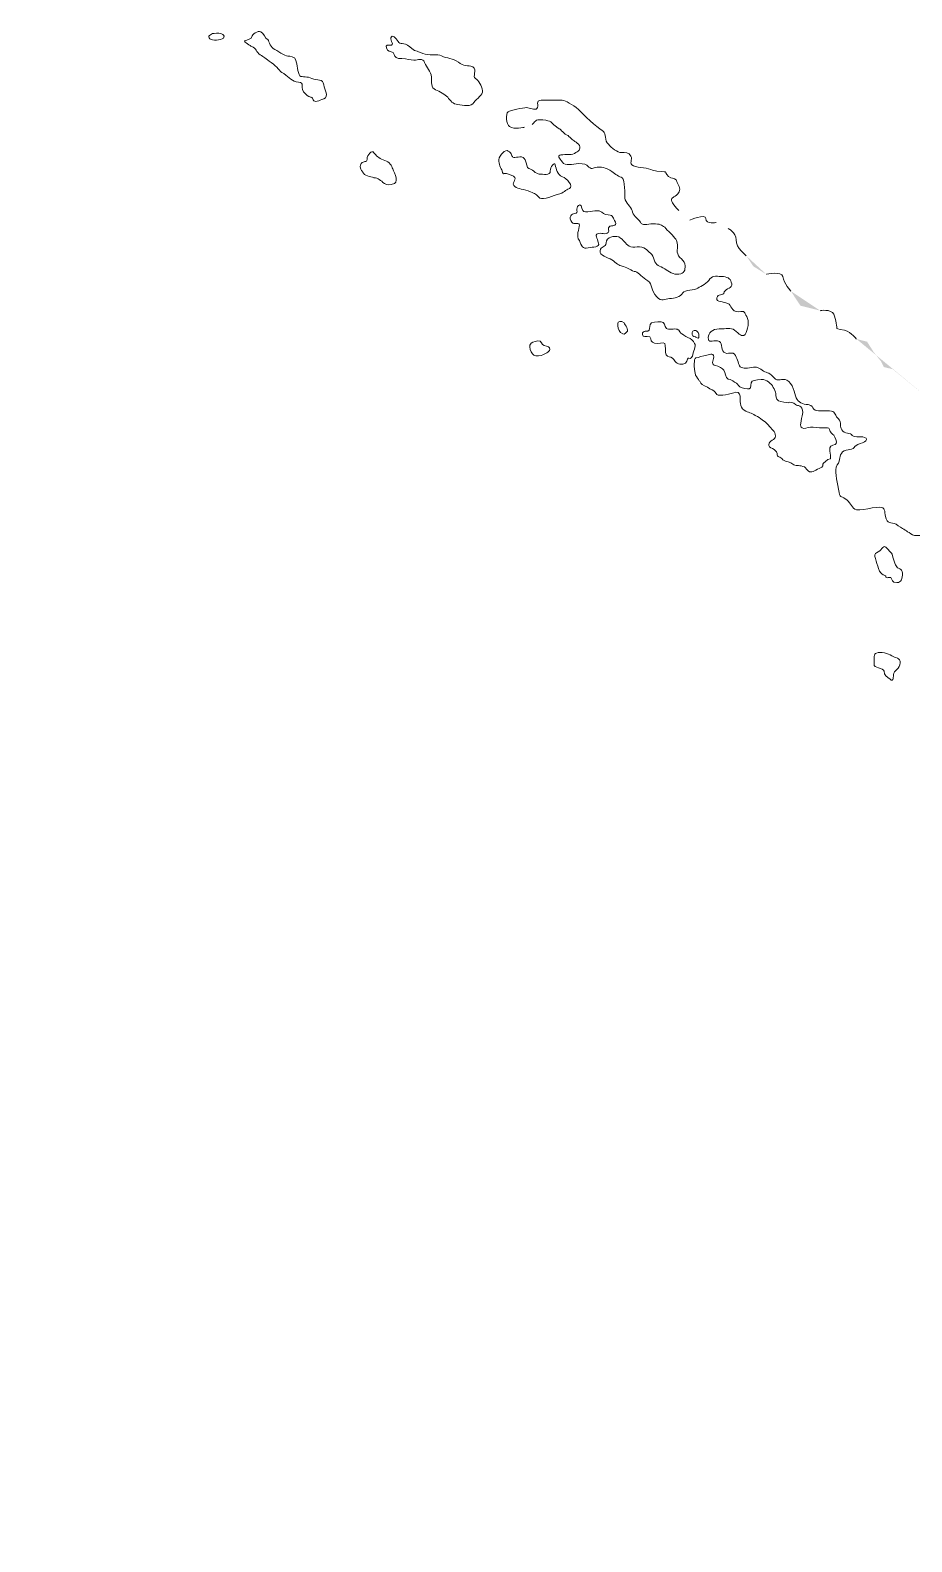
# Model space of a CAD drawing. Header units: millimetres. Extents: x 7106 to 73427, y -466 to 50348.
# Drawn here: x 42360.04 to 42382.92, y 7540.12 to 7579.31 of the extents above; entities that cross this region are included whole.
import ezdxf

# ---------------------------------------------------------------- set-up
doc = ezdxf.new("R2010")
doc.units = ezdxf.units.MM
doc.layers.add('02', color=1, linetype='Continuous')
doc.layers.add('Cotas', color=1, linetype='Continuous')

# ---------------------------------------------------------------- blocks, each defined once
blk = doc.blocks.new('ESTACIÓN DE TRABAJO VIVOTECK')
at = {"layer": '02', "transparency": 33554559}
h = blk.add_hatch(color=256, dxfattribs=at)
h.paths.add_polyline_path([(-213.38, 1868.741, 0.208775), (-213.06, 1868.541)], flags=0)
h.paths.add_polyline_path([(-247.134, 1907.792, 0.017813), (-246.834, 1907.905)], flags=0)
h.paths.add_polyline_path([(-241.163, 1904.573), (-240.736, 1904.2)], flags=0)
h.paths.add_polyline_path([(-239.717, 1904.114), (-239.25, 1903.874)], flags=0)
h.paths.add_polyline_path([(-238.551, 1902.821), (-238.277, 1902.414), (-237.777, 1902.108)], flags=0)
h.paths.add_polyline_path([(-236.831, 1901.461), (-236.458, 1900.895), (-235.692, 1900.702)], flags=0)
h.paths.add_polyline_path([(-234.292, 1899.609), (-233.879, 1899.502), (-233.626, 1899.102), (-233.346, 1898.749), (-233.233, 1898.522), (-232.893, 1898.442), (-232.133, 1897.823), (-231.393, 1897.223)], flags=0)
h.paths.add_polyline_path([(-230.34, 1895.99, 0.009659), (-230.807, 1896.39)], flags=0)
h.paths.add_polyline_path([(-229.227, 1894.637), (-228.841, 1894.084), (-227.761, 1893.218), (-227.082, 1892.711)], flags=0)
h.paths.add_polyline_path([(-213.3, 1879.29), (-212.734, 1878.89)], flags=0)
h.paths.add_polyline_path([(-158.501, 1833.254, 0.058787), (-157.842, 1833.161)], flags=0)
h.paths.add_polyline_path([(-113.232, 1798.201), (-113.232, 1796.375)], flags=0)
h.paths.add_polyline_path([(-220.278, 1722.044, 0.004771), (-221.144, 1722.417)], flags=0)
h.paths.add_polyline_path([(-226.495, 1726.928, 0.101359), (-226.962, 1727.488)], flags=0)
h.paths.add_polyline_path([(-226.962, 1727.488), (-227.788, 1727.788)], flags=0)
h.paths.add_polyline_path([(-234.179, 1730.614), (-234.985, 1731.273), (-235.505, 1732.106)], flags=0)
h.paths.add_polyline_path([(-240.63, 1738.191, 0.039421), (-239.617, 1738.157)], flags=0)
h.paths.add_polyline_path([(-240.63, 1738.191), (-241.363, 1738.77), (-242.336, 1739.783), (-243.542, 1740.383), (-244.495, 1740.077)], flags=0)
h.paths.add_polyline_path([(-253.145, 1748.833), (-254.251, 1749.413), (-254.644, 1749.9)], flags=0)
h.paths.add_polyline_path([(-265.673, 1763.608), (-266.253, 1764.361)], flags=0)
h.paths.add_polyline_path([(-265.347, 1770.818), (-264.814, 1771.278)], flags=0)
h.paths.add_polyline_path([(-254.078, 1784.22), (-253.891, 1784.586), (-253.445, 1784.586)], flags=0)
at = {"layer": '02', "lineweight": 18}
for points in [[(-259.244, 1911.393), (-259.217, 1911.427), (-259.077, 1911.427), (-258.951, 1911.427)], [(-258.951, 1911.427), (-258.811, 1911.433), (-258.657, 1911.294), (-258.831, 1911.207)], [(-257.681, 1911.298), (-257.681, 1911.385), (-257.435, 1911.545), (-257.335, 1911.478)], [(-257.335, 1911.478), (-257.215, 1911.425), (-257.168, 1911.205), (-257.081, 1911.205)], [(-259.324, 1911.254), (-259.351, 1911.32), (-259.377, 1911.294), (-259.244, 1911.393)], [(-258.831, 1911.207), (-258.971, 1911.134), (-259.304, 1911.134), (-259.324, 1911.254)], [(-257.701, 1910.925), (-257.701, 1910.925), (-258.014, 1911.105), (-257.954, 1911.132)], [(-257.954, 1911.132), (-257.854, 1911.165), (-257.681, 1911.205), (-257.681, 1911.298)], [(-257.355, 1910.592), (-257.521, 1910.698), (-257.488, 1910.852), (-257.701, 1910.925)], [(-257.081, 1911.205), (-257.021, 1911.165), (-256.995, 1910.925), (-256.848, 1910.838)], [(-256.848, 1910.838), (-256.708, 1910.752), (-256.408, 1910.545), (-256.288, 1910.538)], [(-252.337, 1910.969), (-252.536, 1910.996), (-252.49, 1910.902), (-252.437, 1910.776)], [(-252.303, 1911.256), (-252.343, 1911.136), (-252.123, 1910.956), (-252.337, 1910.969)], [(-252.023, 1911.109), (-252.123, 1911.256), (-252.237, 1911.389), (-252.303, 1911.256)], [(-251.57, 1910.902), (-251.837, 1911.109), (-251.93, 1910.969), (-252.023, 1911.109)], [(-251.064, 1910.642), (-251.344, 1910.776), (-251.344, 1910.696), (-251.57, 1910.902)], [(-256.935, 1910.292), (-257.148, 1910.458), (-257.215, 1910.505), (-257.355, 1910.592)], [(-256.448, 1909.865), (-256.642, 1909.965), (-256.662, 1910.132), (-256.935, 1910.292)], [(-256.288, 1910.538), (-256.208, 1910.538), (-256.015, 1910.538), (-255.982, 1910.385)], [(-255.982, 1910.385), (-255.915, 1910.225), (-255.915, 1909.912), (-255.822, 1909.779)], [(-252.437, 1910.776), (-252.377, 1910.689), (-252.183, 1910.749), (-252.17, 1910.609)], [(-252.17, 1910.609), (-252.15, 1910.502), (-252.083, 1910.436), (-251.883, 1910.449)], [(-251.883, 1910.449), (-251.663, 1910.456), (-251.57, 1910.383), (-251.41, 1910.383)], [(-251.41, 1910.383), (-251.25, 1910.383), (-251.064, 1910.489), (-250.997, 1910.296)], [(-250.337, 1910.549), (-250.504, 1910.642), (-250.844, 1910.549), (-251.064, 1910.642)], [(-250.997, 1910.296), (-250.91, 1910.096), (-250.757, 1909.956), (-250.73, 1909.736)], [(-249.691, 1910.309), (-249.897, 1910.456), (-250.144, 1910.456), (-250.337, 1910.549)], [(-249.131, 1910.129), (-249.324, 1910.203), (-249.484, 1910.129), (-249.691, 1910.309)], [(-255.869, 1909.539), (-256.135, 1909.559), (-256.228, 1909.719), (-256.448, 1909.865)], [(-255.822, 1909.779), (-255.715, 1909.719), (-255.535, 1909.772), (-255.362, 1909.679)], [(-255.362, 1909.679), (-255.155, 1909.592), (-254.922, 1909.679), (-254.896, 1909.432)], [(-250.73, 1909.736), (-250.73, 1909.536), (-250.757, 1909.316), (-250.571, 1909.243)], [(-249.031, 1909.683), (-249.158, 1909.736), (-248.951, 1910.016), (-249.131, 1910.129)], [(-248.751, 1909.203), (-248.805, 1909.41), (-248.885, 1909.589), (-249.031, 1909.683)], [(-255.609, 1909.079), (-255.855, 1909.319), (-255.609, 1909.539), (-255.869, 1909.539)], [(-255.302, 1908.859), (-255.389, 1909.059), (-255.389, 1908.859), (-255.609, 1909.079)], [(-254.896, 1909.432), (-254.862, 1909.239), (-254.682, 1908.992), (-254.896, 1908.892)], [(-250.571, 1909.243), (-250.431, 1909.176), (-250.197, 1909.056), (-250.104, 1908.956)], [(-249.091, 1908.756), (-248.985, 1908.896), (-248.725, 1909.056), (-248.751, 1909.203)], [(-254.896, 1908.892), (-255.089, 1908.826), (-255.242, 1908.719), (-255.302, 1908.859)], [(-250.104, 1908.956), (-250.004, 1908.823), (-249.897, 1908.683), (-249.718, 1908.677)], [(-249.718, 1908.677), (-249.518, 1908.643), (-249.171, 1908.57), (-249.091, 1908.756)], [(-247.767, 1908.392), (-247.654, 1908.439), (-247.201, 1908.552), (-247.054, 1908.552)], [(-247.054, 1908.552), (-246.947, 1908.552), (-246.721, 1908.432), (-246.654, 1908.519)], [(-246.654, 1908.519), (-246.561, 1908.625), (-246.721, 1908.838), (-246.487, 1908.838)], [(-246.487, 1908.838), (-246.321, 1908.838), (-245.748, 1908.865), (-245.608, 1908.825)], [(-245.608, 1908.825), (-245.475, 1908.778), (-245.188, 1908.625), (-244.955, 1908.392)], [(-247.707, 1907.819), (-247.854, 1907.905), (-247.867, 1908.319), (-247.767, 1908.392)], [(-246.427, 1908.079), (-246.747, 1908.119), (-246.734, 1907.979), (-246.834, 1907.905)], [(-245.948, 1907.846), (-246.094, 1907.965), (-246.074, 1908.052), (-246.427, 1908.079)], [(-244.955, 1908.392), (-244.728, 1908.119), (-244.155, 1907.686), (-244.075, 1907.626)], [(-247.134, 1907.792), (-247.134, 1907.792), (-247.54, 1907.686), (-247.707, 1907.819)], [(-245.654, 1907.612), (-245.781, 1907.759), (-245.781, 1907.719), (-245.948, 1907.846)], [(-245.368, 1907.392), (-245.501, 1907.552), (-245.501, 1907.446), (-245.654, 1907.612)], [(-245.041, 1907.139), (-245.188, 1907.272), (-245.255, 1907.272), (-245.368, 1907.392)], [(-244.075, 1907.626), (-243.975, 1907.552), (-244.048, 1907.272), (-243.888, 1907.139)], [(-253.22, 1906.557), (-253.22, 1906.73), (-253.033, 1906.923), (-252.96, 1906.81)], [(-252.96, 1906.81), (-252.86, 1906.677), (-252.786, 1906.617), (-252.593, 1906.53)], [(-248.131, 1906.529), (-248.098, 1906.729), (-247.865, 1906.963), (-247.765, 1906.869)], [(-247.765, 1906.869), (-247.598, 1906.809), (-247.652, 1906.636), (-247.545, 1906.623)], [(-245.721, 1906.726), (-245.548, 1906.753), (-245.255, 1906.699), (-245.148, 1906.813)], [(-245.148, 1906.813), (-245.008, 1906.873), (-244.928, 1906.986), (-245.041, 1907.139)], [(-243.888, 1907.139), (-243.755, 1906.986), (-243.542, 1906.813), (-243.389, 1906.813)], [(-243.389, 1906.813), (-243.235, 1906.813), (-243.082, 1906.839), (-243.015, 1906.679)], [(-253.393, 1906.064), (-253.393, 1906.064), (-253.553, 1906.23), (-253.446, 1906.39)], [(-253.446, 1906.39), (-253.366, 1906.517), (-253.22, 1906.41), (-253.22, 1906.557)], [(-252.593, 1906.53), (-252.42, 1906.503), (-252.287, 1906.35), (-252.253, 1906.23)], [(-252.253, 1906.23), (-252.213, 1906.137), (-251.967, 1905.73), (-252.167, 1905.624)], [(-247.998, 1906.103), (-248.032, 1906.196), (-248.138, 1906.389), (-248.131, 1906.529)], [(-247.545, 1906.623), (-247.445, 1906.616), (-247.172, 1906.729), (-247.105, 1906.529)], [(-247.105, 1906.529), (-247.052, 1906.389), (-247.052, 1906.229), (-246.965, 1906.196)], [(-246.965, 1906.196), (-246.872, 1906.196), (-246.679, 1905.983), (-246.559, 1905.983)], [(-246.139, 1906.103), (-246.139, 1906.249), (-245.959, 1906.469), (-245.946, 1906.343)], [(-245.946, 1906.343), (-245.892, 1906.163), (-245.872, 1905.97), (-245.666, 1905.883)], [(-245.668, 1906.439), (-245.781, 1906.626), (-245.888, 1906.679), (-245.721, 1906.726)], [(-245.041, 1906.386), (-245.268, 1906.386), (-245.561, 1906.273), (-245.668, 1906.439)], [(-244.642, 1906.253), (-244.748, 1906.386), (-244.828, 1906.386), (-245.041, 1906.386)], [(-244.242, 1906.253), (-244.475, 1906.253), (-244.508, 1906.133), (-244.642, 1906.253)], [(-243.755, 1906.08), (-243.835, 1906.133), (-244.008, 1906.253), (-244.242, 1906.253)], [(-243.015, 1906.679), (-242.935, 1906.533), (-243.115, 1906.386), (-242.922, 1906.299)], [(-242.922, 1906.299), (-242.709, 1906.226), (-242.336, 1906.233), (-242.176, 1906.133)], [(-252.96, 1905.844), (-253.093, 1905.884), (-253.339, 1905.91), (-253.393, 1906.064)], [(-252.553, 1905.624), (-252.706, 1905.73), (-252.786, 1905.844), (-252.96, 1905.844)], [(-252.167, 1905.624), (-252.34, 1905.544), (-252.433, 1905.544), (-252.553, 1905.624)], [(-247.652, 1905.936), (-247.945, 1906.103), (-247.945, 1905.883), (-247.998, 1906.103)], [(-247.545, 1905.543), (-247.652, 1905.663), (-247.318, 1905.843), (-247.652, 1905.936)], [(-246.559, 1905.983), (-246.432, 1905.983), (-246.106, 1905.91), (-246.139, 1906.103)], [(-245.666, 1905.883), (-245.499, 1905.83), (-245.219, 1905.503), (-245.393, 1905.423)], [(-243.349, 1905.84), (-243.469, 1905.88), (-243.629, 1905.973), (-243.755, 1906.08)], [(-243.249, 1905.047), (-243.249, 1905.167), (-243.249, 1905.766), (-243.349, 1905.84)], [(-242.176, 1906.133), (-241.976, 1906.08), (-241.676, 1906.066), (-241.676, 1906.066)], [(-241.676, 1906.066), (-241.676, 1906.066), (-241.596, 1905.88), (-241.476, 1905.84)], [(-241.476, 1905.84), (-241.376, 1905.8), (-241.276, 1905.84), (-241.223, 1905.66)], [(-241.223, 1905.66), (-241.17, 1905.493), (-241.056, 1905.426), (-241.196, 1905.22)], [(-246.985, 1905.33), (-247.259, 1905.423), (-247.445, 1905.41), (-247.545, 1905.543)], [(-246.592, 1905.103), (-246.725, 1905.256), (-246.725, 1905.217), (-246.985, 1905.33)], [(-245.872, 1905.19), (-246.152, 1905.103), (-246.485, 1904.943), (-246.592, 1905.103)], [(-245.393, 1905.423), (-245.566, 1905.376), (-245.566, 1905.256), (-245.872, 1905.19)], [(-242.962, 1904.573), (-243.015, 1904.733), (-243.235, 1904.867), (-243.249, 1905.047)], [(-241.196, 1905.22), (-241.363, 1905.047), (-241.449, 1905.1), (-241.449, 1904.973)], [(-245.184, 1904.457), (-245.317, 1904.457), (-245.437, 1904.318), (-245.304, 1904.118)], [(-245.044, 1904.764), (-245.184, 1904.671), (-245.011, 1904.457), (-245.184, 1904.457)], [(-244.877, 1904.571), (-244.924, 1904.691), (-244.951, 1904.864), (-245.044, 1904.764)], [(-244.244, 1904.557), (-244.418, 1904.591), (-244.797, 1904.457), (-244.877, 1904.571)], [(-243.891, 1904.404), (-244.078, 1904.404), (-244.071, 1904.491), (-244.244, 1904.557)], [(-243.618, 1904.118), (-243.718, 1904.304), (-243.678, 1904.384), (-243.891, 1904.404)], [(-242.649, 1904.12), (-242.769, 1904.307), (-242.962, 1904.387), (-242.962, 1904.573)], [(-241.449, 1904.973), (-241.449, 1904.867), (-241.163, 1904.573), (-241.163, 1904.573)], [(-240.736, 1904.2), (-240.736, 1904.2), (-240.137, 1904.467), (-240.117, 1904.267)], [(-245.304, 1904.118), (-245.224, 1904.011), (-244.984, 1904.131), (-245.011, 1904.011)], [(-245.011, 1904.011), (-245.011, 1903.871), (-245.151, 1903.578), (-245.011, 1903.411)], [(-243.891, 1903.731), (-243.831, 1903.778), (-243.958, 1903.898), (-243.831, 1903.964)], [(-243.831, 1903.964), (-243.771, 1903.998), (-243.538, 1903.964), (-243.618, 1904.118)], [(-242.156, 1904.06), (-242.402, 1904.06), (-242.569, 1903.96), (-242.649, 1904.12)], [(-241.709, 1903.927), (-241.849, 1904.014), (-241.869, 1904.06), (-242.156, 1904.06)], [(-241.276, 1903.461), (-241.363, 1903.58), (-241.603, 1903.807), (-241.709, 1903.927)], [(-240.117, 1904.267), (-240.117, 1904.014), (-239.717, 1904.114), (-239.717, 1904.114)], [(-239.25, 1903.874), (-239.25, 1903.874), (-238.95, 1903.734), (-238.95, 1903.441)], [(-245.011, 1903.411), (-244.924, 1903.198), (-244.877, 1903.071), (-244.671, 1903.138)], [(-244.671, 1903.138), (-244.478, 1903.171), (-244.211, 1903.138), (-244.271, 1903.318)], [(-244.271, 1903.318), (-244.318, 1903.524), (-244.418, 1903.618), (-244.304, 1903.678)], [(-244.304, 1903.678), (-244.191, 1903.731), (-243.978, 1903.618), (-243.891, 1903.731)], [(-244.208, 1903.021), (-244.188, 1903.201), (-243.988, 1903.134), (-243.975, 1903.321)], [(-243.975, 1903.321), (-243.955, 1903.554), (-243.675, 1903.614), (-243.482, 1903.554)], [(-243.482, 1903.554), (-243.289, 1903.441), (-243.235, 1903.287), (-243.082, 1903.201)], [(-243.082, 1903.201), (-242.935, 1903.094), (-242.609, 1903.247), (-242.449, 1903.094)], [(-241.223, 1902.967), (-241.223, 1903.161), (-241.196, 1903.367), (-241.276, 1903.461)], [(-238.95, 1903.441), (-238.95, 1903.134), (-238.551, 1902.821), (-238.551, 1902.821)], [(-243.755, 1902.674), (-243.908, 1902.761), (-244.242, 1902.821), (-244.208, 1903.021)], [(-243.349, 1902.421), (-243.482, 1902.441), (-243.575, 1902.534), (-243.755, 1902.674)], [(-242.449, 1903.094), (-242.336, 1902.981), (-242.156, 1902.881), (-242.122, 1902.674)], [(-242.122, 1902.674), (-242.049, 1902.441), (-241.916, 1902.441), (-241.709, 1902.314)], [(-240.916, 1902.441), (-240.916, 1902.641), (-241.209, 1902.761), (-241.223, 1902.967)], [(-242.842, 1902.214), (-242.962, 1902.214), (-243.235, 1902.414), (-243.349, 1902.421)], [(-242.356, 1901.854), (-242.569, 1901.974), (-242.709, 1902.174), (-242.842, 1902.214)], [(-241.709, 1902.314), (-241.549, 1902.214), (-241.376, 1902.094), (-241.163, 1902.108)], [(-241.163, 1902.108), (-240.943, 1902.141), (-240.916, 1902.274), (-240.916, 1902.441)], [(-239.437, 1902.021), (-239.663, 1902.021), (-239.843, 1902.081), (-239.963, 1901.928)], [(-237.777, 1902.108), (-237.777, 1902.108), (-237.191, 1902.241), (-237.138, 1902.021)], [(-242.016, 1901.241), (-242.242, 1901.461), (-242.176, 1901.741), (-242.356, 1901.854)], [(-240.423, 1901.568), (-240.55, 1901.481), (-240.943, 1901.521), (-241.01, 1901.388)], [(-239.963, 1901.928), (-240.057, 1901.755), (-240.297, 1901.668), (-240.423, 1901.568)], [(-239.117, 1901.741), (-239.164, 1901.928), (-239.224, 1901.988), (-239.437, 1902.021)], [(-239.404, 1901.428), (-239.35, 1901.568), (-239.064, 1901.568), (-239.117, 1901.741)], [(-237.138, 1902.021), (-237.098, 1901.755), (-236.831, 1901.461), (-236.831, 1901.461)], [(-241.529, 1901.168), (-241.709, 1901.168), (-241.816, 1901.021), (-242.016, 1901.241)], [(-241.01, 1901.388), (-241.103, 1901.241), (-241.323, 1901.168), (-241.529, 1901.168)], [(-239.27, 1900.975), (-239.444, 1901.068), (-239.717, 1901.021), (-239.69, 1901.195)], [(-239.69, 1901.195), (-239.663, 1901.388), (-239.444, 1901.241), (-239.404, 1901.428)], [(-238.85, 1900.662), (-239.137, 1900.648), (-239.117, 1900.935), (-239.27, 1900.975)], [(-243.517, 1900.208), (-243.543, 1900.268), (-243.39, 1900.342), (-243.283, 1900.228)], [(-238.537, 1900.482), (-238.637, 1900.622), (-238.577, 1900.715), (-238.85, 1900.662)], [(-238.597, 1899.782), (-238.491, 1899.949), (-238.424, 1900.295), (-238.537, 1900.482)], [(-235.692, 1900.702), (-235.692, 1900.702), (-235.272, 1900.782), (-235.172, 1900.562)], [(-235.172, 1900.562), (-235.072, 1900.375), (-235.045, 1900.015), (-235.045, 1900.015)], [(-243.417, 1899.855), (-243.517, 1899.949), (-243.517, 1900.102), (-243.517, 1900.208)], [(-243.177, 1899.882), (-243.25, 1899.802), (-243.283, 1899.749), (-243.417, 1899.855)], [(-243.283, 1900.228), (-243.237, 1900.168), (-243.083, 1899.949), (-243.177, 1899.882)], [(-242.358, 1899.912), (-242.404, 1899.912), (-242.651, 1899.945), (-242.544, 1899.712)], [(-242.544, 1899.712), (-242.511, 1899.685), (-242.244, 1899.765), (-242.244, 1899.612)], [(-242.271, 1900.165), (-242.284, 1900.065), (-242.284, 1899.945), (-242.358, 1899.912)], [(-241.851, 1900.272), (-241.978, 1900.272), (-242.271, 1900.272), (-242.271, 1900.165)], [(-241.645, 1900.019), (-241.711, 1900.105), (-241.711, 1900.272), (-241.851, 1900.272)], [(-241.225, 1899.985), (-241.305, 1900.019), (-241.591, 1899.945), (-241.645, 1900.019)], [(-241.052, 1899.805), (-241.092, 1899.832), (-241.138, 1899.945), (-241.225, 1899.985)], [(-240.812, 1899.665), (-240.938, 1899.712), (-241.012, 1899.805), (-241.052, 1899.805)], [(-240.52, 1899.686), (-240.607, 1899.693), (-240.667, 1899.753), (-240.64, 1899.853)], [(-240.64, 1899.853), (-240.634, 1899.946), (-240.5, 1899.946), (-240.46, 1899.913)], [(-240.46, 1899.913), (-240.374, 1899.853), (-240.374, 1899.753), (-240.394, 1899.666)], [(-240.023, 1899.662), (-240.017, 1899.855), (-239.877, 1899.995), (-239.597, 1899.995)], [(-239.597, 1899.995), (-239.33, 1899.995), (-239.164, 1900.062), (-239.004, 1899.949)], [(-239.004, 1899.949), (-238.83, 1899.802), (-238.717, 1899.662), (-238.597, 1899.782)], [(-235.045, 1900.015), (-235.045, 1900.015), (-235.039, 1899.995), (-234.759, 1899.949)], [(-234.759, 1899.949), (-234.472, 1899.855), (-234.292, 1899.609), (-234.292, 1899.609)], [(-246.827, 1899.035), (-246.887, 1899.102), (-246.953, 1899.308), (-246.92, 1899.375)], [(-246.92, 1899.375), (-246.893, 1899.501), (-246.747, 1899.501), (-246.613, 1899.541)], [(-246.613, 1899.541), (-246.46, 1899.548), (-246.487, 1899.375), (-246.374, 1899.355)], [(-246.147, 1899.201), (-246.194, 1899.102), (-246.32, 1899.035), (-246.487, 1898.968)], [(-246.374, 1899.355), (-246.247, 1899.321), (-246.134, 1899.321), (-246.147, 1899.201)], [(-242.244, 1899.612), (-242.244, 1899.505), (-242.171, 1899.439), (-241.985, 1899.439)], [(-241.985, 1899.439), (-241.818, 1899.439), (-241.678, 1899.505), (-241.685, 1899.352)], [(-241.685, 1899.352), (-241.685, 1899.166), (-241.685, 1898.972), (-241.598, 1898.946)], [(-240.552, 1899.439), (-240.605, 1899.552), (-240.692, 1899.612), (-240.812, 1899.665)], [(-240.638, 1898.946), (-240.605, 1899.099), (-240.485, 1899.352), (-240.552, 1899.439)], [(-240.394, 1899.666), (-240.394, 1899.606), (-240.52, 1899.686), (-240.52, 1899.686)], [(-239.663, 1899.542), (-239.877, 1899.549), (-240.023, 1899.442), (-240.023, 1899.662)], [(-239.424, 1899.102), (-239.55, 1899.222), (-239.444, 1899.502), (-239.663, 1899.542)], [(-238.97, 1898.969), (-239.064, 1899.169), (-239.27, 1898.969), (-239.424, 1899.102)], [(-246.487, 1898.968), (-246.613, 1898.942), (-246.787, 1898.942), (-246.827, 1899.035)], [(-241.598, 1898.946), (-241.531, 1898.912), (-241.411, 1898.899), (-241.358, 1898.819)], [(-241.358, 1898.819), (-241.305, 1898.692), (-241.172, 1898.612), (-241.012, 1898.632)], [(-241.012, 1898.632), (-240.812, 1898.632), (-240.858, 1898.866), (-240.798, 1898.866)], [(-240.798, 1898.866), (-240.772, 1898.866), (-240.692, 1898.819), (-240.638, 1898.946)], [(-240.523, 1898.226), (-240.523, 1898.226), (-240.59, 1898.612), (-240.563, 1898.659)], [(-240.563, 1898.659), (-240.55, 1898.746), (-240.563, 1898.879), (-240.503, 1898.879)], [(-240.503, 1898.879), (-240.423, 1898.879), (-240.19, 1898.972), (-240.117, 1898.972)], [(-240.117, 1898.972), (-240.023, 1898.999), (-239.81, 1899.099), (-239.81, 1898.912)], [(-239.81, 1898.912), (-239.843, 1898.759), (-239.917, 1898.612), (-239.743, 1898.586)], [(-239.743, 1898.586), (-239.617, 1898.566), (-239.477, 1898.466), (-239.424, 1898.399)], [(-238.79, 1898.529), (-238.85, 1898.609), (-238.89, 1898.822), (-238.97, 1898.969)], [(-240.396, 1898.046), (-240.463, 1898.106), (-240.523, 1898.226), (-240.523, 1898.226)], [(-240.31, 1897.906), (-240.356, 1898.013), (-240.356, 1897.933), (-240.396, 1898.046)], [(-239.424, 1898.399), (-239.37, 1898.319), (-239.35, 1898.106), (-239.25, 1898.059)], [(-239.25, 1898.059), (-239.144, 1898.013), (-239.117, 1898.046), (-239.004, 1897.939)], [(-238.277, 1898.522), (-238.491, 1898.469), (-238.664, 1898.456), (-238.79, 1898.529)], [(-238.444, 1897.686), (-238.344, 1897.686), (-238.404, 1897.933), (-238.331, 1897.979)], [(-238.331, 1897.979), (-238.277, 1898.013), (-237.964, 1898.046), (-237.891, 1898.046)], [(-237.891, 1898.369), (-238.064, 1898.469), (-238.077, 1898.529), (-238.277, 1898.522)], [(-237.478, 1898.103), (-237.631, 1898.296), (-237.731, 1898.296), (-237.891, 1898.369)], [(-237.891, 1898.046), (-237.777, 1898.013), (-237.731, 1897.979), (-237.624, 1897.893)], [(-236.978, 1898.016), (-237.178, 1898.103), (-237.331, 1897.943), (-237.478, 1898.103)], [(-236.625, 1897.33), (-236.671, 1897.503), (-236.758, 1897.909), (-236.978, 1898.016)], [(-239.963, 1897.686), (-240.063, 1897.779), (-240.297, 1897.826), (-240.31, 1897.906)], [(-239.69, 1897.466), (-239.783, 1897.619), (-239.81, 1897.619), (-239.963, 1897.686)], [(-238.964, 1897.553), (-239.137, 1897.499), (-239.59, 1897.373), (-239.69, 1897.466)], [(-239.004, 1897.939), (-238.89, 1897.893), (-238.877, 1897.826), (-238.804, 1897.759)], [(-238.79, 1897.333), (-238.79, 1897.393), (-238.804, 1897.573), (-238.964, 1897.553)], [(-238.804, 1897.759), (-238.717, 1897.686), (-238.497, 1897.686), (-238.444, 1897.686)], [(-237.624, 1897.893), (-237.511, 1897.793), (-237.418, 1897.553), (-237.404, 1897.466)], [(-237.404, 1897.466), (-237.404, 1897.413), (-237.418, 1897.306), (-237.304, 1897.22)], [(-238.637, 1896.853), (-238.81, 1896.993), (-238.79, 1897.24), (-238.79, 1897.333)], [(-238.204, 1896.653), (-238.344, 1896.76), (-238.471, 1896.76), (-238.637, 1896.853)], [(-237.304, 1897.22), (-237.218, 1897.173), (-236.978, 1897.146), (-236.931, 1897.146)], [(-236.931, 1897.146), (-236.891, 1897.173), (-236.698, 1897.173), (-236.651, 1897.073)], [(-236.651, 1897.073), (-236.571, 1897.013), (-236.371, 1897.073), (-236.371, 1896.76)], [(-236.165, 1897.07), (-236.378, 1897.09), (-236.525, 1897.15), (-236.625, 1897.33)], [(-235.938, 1896.89), (-236.031, 1896.99), (-235.958, 1897.01), (-236.165, 1897.07)], [(-235.332, 1896.836), (-235.578, 1896.836), (-235.818, 1896.796), (-235.938, 1896.89)], [(-235.005, 1896.537), (-235.172, 1896.73), (-235.099, 1896.796), (-235.332, 1896.836)], [(-237.884, 1896.447), (-238.064, 1896.58), (-238.064, 1896.58), (-238.204, 1896.653)], [(-237.564, 1896.127), (-237.684, 1896.24), (-237.684, 1896.313), (-237.884, 1896.447)], [(-236.371, 1896.76), (-236.425, 1896.433), (-236.511, 1896.213), (-236.391, 1896.173)], [(-234.859, 1896.097), (-234.965, 1896.21), (-234.825, 1896.363), (-235.005, 1896.537)], [(-237.684, 1895.534), (-237.684, 1895.68), (-237.418, 1895.7), (-237.418, 1895.853)], [(-237.418, 1895.853), (-237.451, 1895.973), (-237.404, 1895.973), (-237.564, 1896.127)], [(-236.391, 1896.173), (-236.311, 1896.093), (-236.191, 1896.2), (-236.071, 1896.2)], [(-236.071, 1896.2), (-235.952, 1896.2), (-235.732, 1896.173), (-235.618, 1896.173)], [(-235.618, 1896.173), (-235.465, 1896.173), (-235.332, 1896.2), (-235.332, 1896.107)], [(-235.332, 1896.107), (-235.332, 1895.987), (-235.198, 1895.92), (-235.172, 1895.887)], [(-235.172, 1895.887), (-235.099, 1895.8), (-235.045, 1895.627), (-235.072, 1895.567)], [(-234.452, 1895.883), (-234.512, 1895.99), (-234.765, 1895.917), (-234.859, 1896.097)], [(-233.919, 1895.77), (-234.052, 1895.883), (-234.359, 1895.77), (-234.452, 1895.883)], [(-234.352, 1895.457), (-234.272, 1895.564), (-233.799, 1895.624), (-233.919, 1895.77)], [(-237.364, 1895.187), (-237.364, 1895.347), (-237.731, 1895.394), (-237.684, 1895.534)], [(-237.138, 1894.94), (-237.238, 1895.094), (-237.364, 1894.987), (-237.364, 1895.187)], [(-235.318, 1895.394), (-235.332, 1895.26), (-235.252, 1894.94), (-235.312, 1894.974)], [(-235.072, 1895.567), (-235.099, 1895.48), (-235.312, 1895.534), (-235.318, 1895.394)], [(-235.039, 1894.737), (-234.885, 1894.937), (-234.985, 1895.09), (-234.825, 1895.244)], [(-234.825, 1895.244), (-234.665, 1895.357), (-234.392, 1895.31), (-234.352, 1895.457)], [(-236.758, 1894.767), (-236.831, 1894.854), (-237.024, 1894.854), (-237.138, 1894.94)], [(-236.371, 1894.681), (-236.511, 1894.741), (-236.651, 1894.681), (-236.758, 1894.767)], [(-236.165, 1894.507), (-236.278, 1894.607), (-236.231, 1894.681), (-236.371, 1894.681)], [(-235.732, 1894.607), (-235.938, 1894.521), (-236.011, 1894.401), (-236.165, 1894.507)], [(-235.592, 1894.767), (-235.592, 1894.767), (-235.558, 1894.661), (-235.732, 1894.607)], [(-235.312, 1894.974), (-235.398, 1894.987), (-235.592, 1894.767), (-235.592, 1894.767)], [(-234.985, 1893.798), (-235.039, 1894.177), (-235.172, 1894.517), (-235.039, 1894.737)], [(-234.725, 1893.431), (-234.885, 1893.564), (-234.932, 1893.411), (-234.985, 1893.798)], [(-234.359, 1893.031), (-234.472, 1893.138), (-234.552, 1893.311), (-234.725, 1893.431)], [(-233.319, 1893.098), (-233.486, 1893.164), (-234.226, 1892.911), (-234.359, 1893.031)], [(-233.139, 1892.658), (-233.219, 1892.885), (-233.159, 1893.051), (-233.319, 1893.098)], [(-232.673, 1892.385), (-232.913, 1892.585), (-233.053, 1892.398), (-233.139, 1892.658)], [(-232.193, 1892.072), (-232.386, 1892.218), (-232.406, 1892.218), (-232.673, 1892.385)], [(-233.513, 1891.345), (-233.313, 1891.398), (-233.28, 1891.658), (-233.16, 1891.564)], [(-233.16, 1891.564), (-233.053, 1891.484), (-232.913, 1891.291), (-232.913, 1891.291)], [(-231.393, 1892.012), (-231.78, 1892.045), (-232.013, 1891.952), (-232.193, 1892.072)], [(-233.433, 1890.731), (-233.513, 1890.978), (-233.666, 1891.305), (-233.513, 1891.345)], [(-232.913, 1891.291), (-232.913, 1891.291), (-232.82, 1890.918), (-232.753, 1890.838)], [(-233.16, 1890.445), (-233.16, 1890.485), (-233.347, 1890.445), (-233.433, 1890.731)], [(-232.947, 1890.358), (-232.987, 1890.445), (-233.16, 1890.305), (-233.16, 1890.445)], [(-232.753, 1890.838), (-232.713, 1890.705), (-232.514, 1890.758), (-232.514, 1890.551)], [(-232.514, 1890.551), (-232.514, 1890.345), (-232.547, 1890.192), (-232.733, 1890.192)], [(-232.733, 1890.192), (-232.92, 1890.192), (-232.92, 1890.312), (-232.947, 1890.358)], [(-233.612, 1887.047), (-233.578, 1887.267), (-233.652, 1887.454), (-233.512, 1887.467)], [(-233.512, 1887.467), (-233.352, 1887.527), (-233.059, 1887.454), (-232.925, 1887.361)], [(-233.219, 1886.761), (-233.259, 1886.914), (-233.632, 1886.868), (-233.612, 1887.047)], [(-232.925, 1887.361), (-232.805, 1887.267), (-232.579, 1887.307), (-232.599, 1887.087)], [(-232.599, 1887.087), (-232.599, 1886.868), (-232.859, 1886.774), (-232.859, 1886.641)], [(-232.985, 1886.454), (-233.112, 1886.541), (-233.219, 1886.628), (-233.219, 1886.761)], [(-232.859, 1886.641), (-232.859, 1886.588), (-232.859, 1886.321), (-232.985, 1886.454)]]:
    blk.add_open_spline(points, degree=3, dxfattribs=at)

msp = doc.modelspace()

# ---------------------------------------------------------------- block references
at = {"layer": 'Cotas', "xscale": 0.6706941871998696, "yscale": 0.6706941871998696, "zscale": 0.6706941871998696}
msp.add_blockref('ESTACIÓN DE TRABAJO VIVOTECK', (42538.618, 6297.251), dxfattribs=at)

doc.saveas('drawing.dxf')
